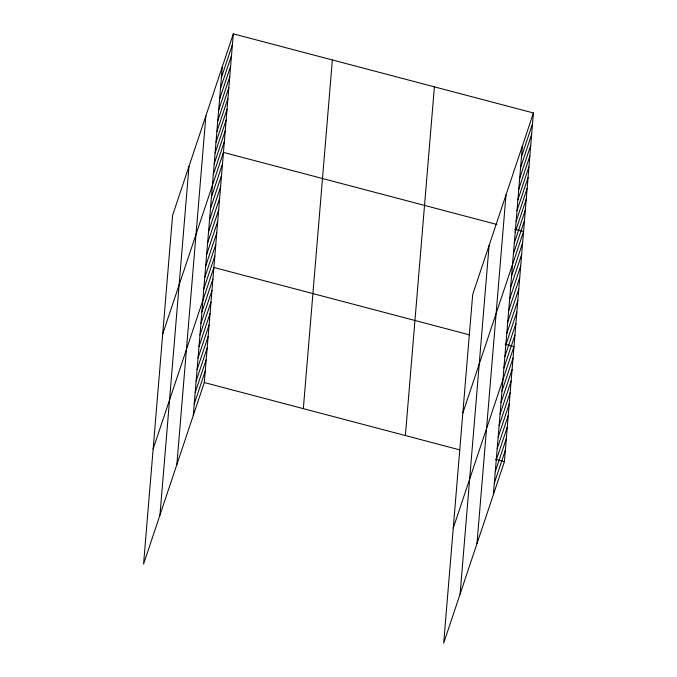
<?xml version="1.0" encoding="UTF-8"?>
<svg xmlns="http://www.w3.org/2000/svg" width="677" height="677" viewBox="0 0 677 677"><rect width="100%" height="100%" fill="white"/><g stroke="black" fill="none" stroke-linecap="round" stroke-linejoin="round"><path stroke-width="1.02" d="M159.967 515.045L188.985 166.356M176.858 464.557L205.876 115.869M193.258 415.56L222.268 66.862M233.32 33.85L172.584 215.354L143.575 564.043L204.302 382.539L233.32 33.85L533.425 112.957L504.416 461.646L443.68 643.15L472.698 294.461L533.425 112.957M303.338 408.646L332.356 59.957M405.379 435.539L434.389 86.851M460.081 594.152L489.09 245.455M476.972 543.665L505.99 194.968M493.364 494.659L522.382 145.97M221.379 77.643L232.423 44.631M220.482 88.425L231.526 55.404M219.585 99.197L230.629 66.185M218.688 109.979L229.731 76.958M217.791 120.751L228.834 87.739M216.894 131.533L227.937 98.52M215.997 142.305L227.04 109.293M215.1 153.087L226.143 120.074M214.203 163.868L225.246 130.847M213.306 174.641L224.349 141.628M162.725 333.905L223.452 152.41L496.825 224.459M211.452 196.931L222.496 163.91M210.488 208.431L221.54 175.419M209.531 219.94L220.584 186.928M208.575 231.449L219.619 198.429M207.619 242.958L218.663 209.938M206.663 254.459L217.706 221.447M205.706 265.968L216.75 232.956M204.75 277.477L215.794 244.456M203.785 288.986L214.837 255.965M153.146 448.978L213.881 267.474L469.423 334.836M201.873 311.995L212.916 278.983M200.917 323.504L211.96 290.484M199.96 335.013L211.004 301.993M199.004 346.514L210.048 313.502M198.039 358.023L209.091 325.011M197.083 369.532L208.135 336.511M196.127 381.041L207.179 348.02M195.171 392.542L206.214 359.529M194.214 404.051L205.258 371.038M521.485 156.751L532.528 123.73M520.588 167.524L531.631 134.511M519.691 178.305L530.734 145.284M518.794 189.078L529.837 156.065M517.897 199.859L528.94 166.847M517 210.64L528.043 177.619M516.102 221.413L527.146 188.401M515.205 232.194L526.249 199.173M514.308 242.967L525.352 209.955M513.411 253.748L524.455 220.736M462.831 413.012L523.566 231.509L514.647 229.165M511.558 276.03L522.602 243.018M510.602 287.539L521.645 254.527M509.646 299.048L520.689 266.027M508.689 310.557L519.733 277.536M507.725 322.057L518.777 289.045M506.768 333.566L517.82 300.554M505.812 345.075L516.856 312.055M504.856 356.584L515.899 323.564M503.9 368.085L514.943 335.073M453.26 528.085L513.987 346.582L505.076 344.229M501.979 391.103L513.031 358.082M501.022 402.603L512.074 369.591M500.066 414.112L511.118 381.1M499.11 425.621L510.153 392.609M498.154 437.13L509.197 404.11M497.197 448.631L508.241 415.619M496.241 460.14L507.285 427.128M495.276 471.649L506.328 438.637M494.32 483.158L505.372 450.137M204.302 382.539L459.844 449.9M495.496 459.302L504.416 461.646"/></g></svg>
